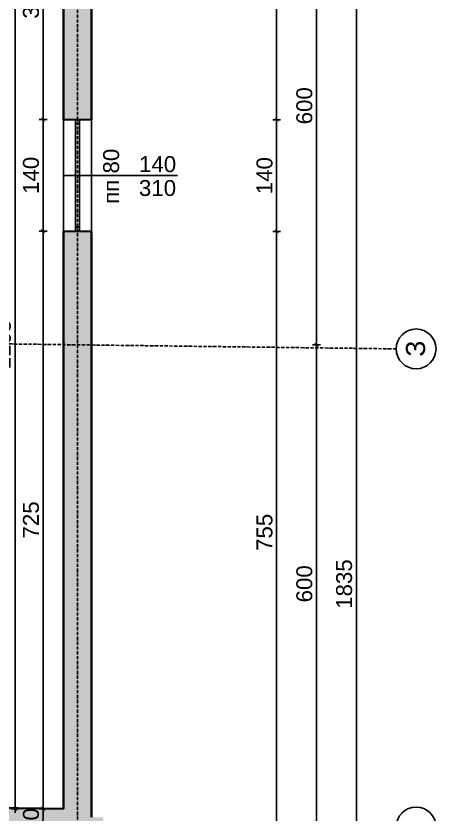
# Model space of a CAD drawing. Header units: inches. Extents: x -72385 to 39588, y -6525 to 66685.
# Drawn here: x -40317 to -39790, y 1767 to 2769 of the extents above; entities that cross this region are included whole.
import ezdxf

# ---------------------------------------------------------------- set-up
doc = ezdxf.new("R2010")
doc.units = ezdxf.units.IN
doc.header["$MEASUREMENT"] = 0
doc.linetypes.add('DashDot', pattern=[0.6, 0.4, -0.1, 0, -0.1])
for name, color, linetype, lineweight in [('Изгледни линии', 253, 'Continuous', 25), ('Надписи коти външни', 252, 'Continuous', 25), ('Надписи коти вътрешни', 252, 'Continuous', 25), ('Надписи Оси', 252, 'Continuous', 25), ('Надписи прозорци', 252, 'Continuous', 25), ('Оси', 252, 'DashDot', 25), ('Прозорци', 251, 'Continuous', 25), ('Разрезни линии', 7, 'Continuous', 35), ('Щрих стени', 254, 'Continuous', 25)]:
    doc.layers.add(name, color=color, linetype=linetype, lineweight=lineweight)
doc.styles.add('Arial Regular', font='arial.ttf')
doc.styles.get("Standard").update_dxf_attribs({"font": 'arial.ttf'})
doc.dimstyles.new('Annotative', dxfattribs={"dimscale": 0, "dimtxt": 20, "dimasz": 5, "dimexe": 5, "dimexo": 5, "dimgap": 5, "dimtad": 1, "dimdec": 0, "dimzin": 0, "dimdsep": 46, "dimtxsty": 'Standard', "dimblk": 'ARCHTICK', "dimcen": 5, "dimdle": 5, "dimadec": 0, "dimazin": 0, "dimtfac": 1, "dimtdec": 0, "dimtofl": 0, "dimtmove": 0, "dimatfit": 3, "dimldrblk": 'ARCHTICK', "dimfxl": 5, "dimfxlon": 1, "dimtolj": 1, "dimtzin": 0, "dimarcsym": 1})

# ---------------------------------------------------------------- blocks, each defined once
blk = doc.blocks.new('_ArchTick')
at = {"color": 0, "linetype": 'ByBlock', "const_width": 0.15}
blk.add_lwpolyline([(-0.5, -0.5), (0.5, 0.5)], dxfattribs=at)
blk = doc.blocks.new('*D1890')
at = {"layer": 'Defpoints', "color": 0, "ltscale": 50, "transparency": 16777216}
for p in [(-40257.3, 2939), (-40282.8, 2638.9), (-40257.3, 2638.9)]:
    blk.add_point(p, dxfattribs=at)
at = {"layer": 'Надписи коти вътрешни', "color": 0, "lineweight": -2, "ltscale": 50, "transparency": 16777216}
for p, q in [((-40277.8, 2939), (-40287.8, 2939)), ((-40282.8, 2944), (-40282.8, 2633.9)), ((-40277.8, 2638.9), (-40287.8, 2638.9))]:
    blk.add_line(p, q, dxfattribs=at)
at = {"layer": 'Надписи коти вътрешни', "color": 0, "lineweight": -2, "ltscale": 50, "transparency": 16777216, "xscale": 5, "yscale": 5, "zscale": 5}
for p, rotation in [((-40282.8, 2939), 90), ((-40282.8, 2638.9), 270)]:
    blk.add_blockref('_ArchTick', p, dxfattribs=dict(at, rotation=rotation))
at = {"layer": 'Надписи коти вътрешни', "color": 0, "ltscale": 50, "transparency": 16777216, "insert": (-40298, 2788.9), "char_height": 20, "attachment_point": 5, "rotation": 90}
blk.add_mtext('\\A1;300', dxfattribs=at)
blk = doc.blocks.new('*D1891')
at = {"layer": 'Defpoints', "color": 0, "ltscale": 50, "transparency": 16777216}
for p in [(-40282.8, 2638.9), (-40257.3, 2638.9), (-40257.3, 2498.9)]:
    blk.add_point(p, dxfattribs=at)
at = {"layer": 'Надписи коти вътрешни', "color": 0, "lineweight": -2, "ltscale": 50, "transparency": 16777216}
for p, q in [((-40277.8, 2638.9), (-40287.8, 2638.9)), ((-40282.8, 2493.9), (-40282.8, 2643.9)), ((-40277.8, 2498.9), (-40287.8, 2498.9))]:
    blk.add_line(p, q, dxfattribs=at)
at = {"layer": 'Надписи коти вътрешни', "color": 0, "lineweight": -2, "ltscale": 50, "transparency": 16777216, "xscale": 5, "yscale": 5, "zscale": 5}
for p, rotation in [((-40282.8, 2638.9), 90), ((-40282.8, 2498.9), 270)]:
    blk.add_blockref('_ArchTick', p, dxfattribs=dict(at, rotation=rotation))
at = {"layer": 'Надписи коти вътрешни', "color": 0, "ltscale": 50, "transparency": 16777216, "insert": (-40298, 2568.9), "char_height": 20, "attachment_point": 5, "rotation": 90}
blk.add_mtext('\\A1;140', dxfattribs=at)
blk = doc.blocks.new('*D1892')
at = {"layer": 'Defpoints', "color": 0, "ltscale": 50, "transparency": 16777216}
for p in [(-40257.3, 2498.9), (-40282.8, 1773.9), (-40257.3, 1773.9)]:
    blk.add_point(p, dxfattribs=at)
at = {"layer": 'Надписи коти вътрешни', "color": 0, "lineweight": -2, "ltscale": 50, "transparency": 16777216}
for p, q in [((-40277.8, 2498.9), (-40287.8, 2498.9)), ((-40282.8, 2503.9), (-40282.8, 1768.9)), ((-40277.8, 1773.9), (-40287.8, 1773.9))]:
    blk.add_line(p, q, dxfattribs=at)
at = {"layer": 'Надписи коти вътрешни', "color": 0, "lineweight": -2, "ltscale": 50, "transparency": 16777216, "xscale": 5, "yscale": 5, "zscale": 5}
for p, rotation in [((-40282.8, 2498.9), 90), ((-40282.8, 1773.9), 270)]:
    blk.add_blockref('_ArchTick', p, dxfattribs=dict(at, rotation=rotation))
at = {"layer": 'Надписи коти вътрешни', "color": 0, "ltscale": 50, "transparency": 16777216, "insert": (-40298, 2136.4), "char_height": 20, "attachment_point": 5, "rotation": 90}
blk.add_mtext('\\A1;725', dxfattribs=at)
blk = doc.blocks.new('*D1901')
at = {"layer": 'Defpoints', "color": 0, "ltscale": 50, "transparency": 16777216}
for p in [(-40257.3, 2939), (-40318.1, 1773.9), (-40257.3, 1773.9)]:
    blk.add_point(p, dxfattribs=at)
at = {"layer": 'Надписи коти вътрешни', "color": 0, "lineweight": -2, "ltscale": 50, "transparency": 16777216}
for p, q in [((-40313.1, 2939), (-40323.1, 2939)), ((-40318.1, 2944), (-40318.1, 1768.9)), ((-40313.1, 1773.9), (-40323.1, 1773.9))]:
    blk.add_line(p, q, dxfattribs=at)
at = {"layer": 'Надписи коти вътрешни', "color": 0, "lineweight": -2, "ltscale": 50, "transparency": 16777216, "xscale": 5, "yscale": 5, "zscale": 5}
for p, rotation in [((-40318.1, 2939), 90), ((-40318.1, 1773.9), 270)]:
    blk.add_blockref('_ArchTick', p, dxfattribs=dict(at, rotation=rotation))
at = {"layer": 'Надписи коти вътрешни', "color": 0, "ltscale": 50, "transparency": 16777216, "insert": (-40333.3, 2356.4), "char_height": 20, "attachment_point": 5, "rotation": 90}
blk.add_mtext('\\A1;1165', dxfattribs=at)
blk = doc.blocks.new('*D6466')
at = {"layer": 'Defpoints', "color": 0, "ltscale": 50, "transparency": 16777216}
for p in [(-40222.3, 2498.5), (-39989.8, 2498.5), (-40222.3, 1743.2)]:
    blk.add_point(p, dxfattribs=at)
at = {"layer": 'Надписи коти външни', "color": 0, "lineweight": -2, "ltscale": 50, "transparency": 16777216}
for p, q in [((-39994.8, 2498.5), (-39984.8, 2498.5)), ((-39989.8, 1738.2), (-39989.8, 2503.5)), ((-39994.8, 1743.2), (-39984.8, 1743.2))]:
    blk.add_line(p, q, dxfattribs=at)
at = {"layer": 'Надписи коти външни', "color": 0, "lineweight": -2, "ltscale": 50, "transparency": 16777216, "xscale": 5, "yscale": 5, "zscale": 5}
for p, rotation in [((-39989.8, 2498.5), 90), ((-39989.8, 1743.2), 270)]:
    blk.add_blockref('_ArchTick', p, dxfattribs=dict(at, rotation=rotation))
at = {"layer": 'Надписи коти външни', "color": 0, "ltscale": 50, "transparency": 16777216, "insert": (-40005, 2120.8), "char_height": 20, "attachment_point": 5, "rotation": 90}
blk.add_mtext('\\A1;755', dxfattribs=at)
blk = doc.blocks.new('*D6467')
at = {"layer": 'Defpoints', "color": 0, "ltscale": 50, "transparency": 16777216}
for p in [(-40222.3, 2638.5), (-39989.8, 2638.5), (-40222.3, 2498.5)]:
    blk.add_point(p, dxfattribs=at)
at = {"layer": 'Надписи коти външни', "color": 0, "lineweight": -2, "ltscale": 50, "transparency": 16777216}
for p, q in [((-39994.8, 2638.5), (-39984.8, 2638.5)), ((-39989.8, 2493.5), (-39989.8, 2643.5)), ((-39994.8, 2498.5), (-39984.8, 2498.5))]:
    blk.add_line(p, q, dxfattribs=at)
at = {"layer": 'Надписи коти външни', "color": 0, "lineweight": -2, "ltscale": 50, "transparency": 16777216, "xscale": 5, "yscale": 5, "zscale": 5}
for p, rotation in [((-39989.8, 2638.5), 90), ((-39989.8, 2498.5), 270)]:
    blk.add_blockref('_ArchTick', p, dxfattribs=dict(at, rotation=rotation))
at = {"layer": 'Надписи коти външни', "color": 0, "ltscale": 50, "transparency": 16777216, "insert": (-40005, 2568.5), "char_height": 20, "attachment_point": 5, "rotation": 90}
blk.add_mtext('\\A1;140', dxfattribs=at)
blk = doc.blocks.new('*D6468')
at = {"layer": 'Defpoints', "color": 0, "ltscale": 50, "transparency": 16777216}
for p in [(-40222.3, 2973.5), (-39989.8, 2973.5), (-40222.3, 2638.5)]:
    blk.add_point(p, dxfattribs=at)
at = {"layer": 'Надписи коти външни', "color": 0, "lineweight": -2, "ltscale": 50, "transparency": 16777216}
for p, q in [((-39989.8, 2633.5), (-39989.8, 2978.5)), ((-39994.8, 2973.5), (-39984.8, 2973.5)), ((-39994.8, 2638.5), (-39984.8, 2638.5))]:
    blk.add_line(p, q, dxfattribs=at)
at = {"layer": 'Надписи коти външни', "color": 0, "lineweight": -2, "ltscale": 50, "transparency": 16777216, "xscale": 5, "yscale": 5, "zscale": 5}
for p, rotation in [((-39989.8, 2973.5), 90), ((-39989.8, 2638.5), 270)]:
    blk.add_blockref('_ArchTick', p, dxfattribs=dict(at, rotation=rotation))
at = {"layer": 'Надписи коти външни', "color": 0, "ltscale": 50, "transparency": 16777216, "insert": (-40005.1, 2806), "char_height": 20, "attachment_point": 5, "rotation": 90}
blk.add_mtext('\\A1;335', dxfattribs=at)
blk = doc.blocks.new('*D6469')
at = {"layer": 'Defpoints', "color": 0, "ltscale": 50, "transparency": 16777216}
for p in [(-40222.3, 2973.5), (-40222.3, 1138.4), (-39889.8, 1138.4)]:
    blk.add_point(p, dxfattribs=at)
at = {"layer": 'Надписи коти външни', "color": 0, "lineweight": -2, "ltscale": 50, "transparency": 16777216}
for p, q in [((-39889.8, 2978.5), (-39889.8, 1133.4)), ((-39894.8, 2973.5), (-39884.8, 2973.5)), ((-39894.8, 1138.4), (-39884.8, 1138.4))]:
    blk.add_line(p, q, dxfattribs=at)
at = {"layer": 'Надписи коти външни', "color": 0, "lineweight": -2, "ltscale": 50, "transparency": 16777216, "xscale": 5, "yscale": 5, "zscale": 5}
for p, rotation in [((-39889.8, 2973.5), 90), ((-39889.8, 1138.4), 270)]:
    blk.add_blockref('_ArchTick', p, dxfattribs=dict(at, rotation=rotation))
at = {"layer": 'Надписи коти външни', "color": 0, "ltscale": 50, "transparency": 16777216, "insert": (-39905.1, 2055.9), "char_height": 20, "attachment_point": 5, "rotation": 90}
blk.add_mtext('\\A1;1835', dxfattribs=at)
blk = doc.blocks.new('*D6471')
at = {"layer": 'Defpoints', "color": 0, "ltscale": 50, "transparency": 16777216}
for p in [(-40239.8, 2356.2), (-39939.8, 2356.2), (-40239.8, 1756.1)]:
    blk.add_point(p, dxfattribs=at)
at = {"layer": 'Надписи коти външни', "color": 0, "lineweight": -2, "ltscale": 50, "transparency": 16777216}
for p, q in [((-39944.8, 2356.2), (-39934.8, 2356.2)), ((-39939.8, 1751.1), (-39939.8, 2361.2)), ((-39944.8, 1756.1), (-39934.8, 1756.1))]:
    blk.add_line(p, q, dxfattribs=at)
at = {"layer": 'Надписи коти външни', "color": 0, "lineweight": -2, "ltscale": 50, "transparency": 16777216, "xscale": 5, "yscale": 5, "zscale": 5}
for p, rotation in [((-39939.8, 2356.2), 90), ((-39939.8, 1756.1), 270)]:
    blk.add_blockref('_ArchTick', p, dxfattribs=dict(at, rotation=rotation))
at = {"layer": 'Надписи коти външни', "color": 0, "ltscale": 50, "transparency": 16777216, "insert": (-39955, 2056.2), "char_height": 20, "attachment_point": 5, "rotation": 90}
blk.add_mtext('\\A1;600', dxfattribs=at)
blk = doc.blocks.new('*D6472')
at = {"layer": 'Defpoints', "color": 0, "ltscale": 50, "transparency": 16777216}
for p in [(-40239.8, 2956.2), (-39939.8, 2956.2), (-40239.8, 2356.2)]:
    blk.add_point(p, dxfattribs=at)
at = {"layer": 'Надписи коти външни', "color": 0, "lineweight": -2, "ltscale": 50, "transparency": 16777216}
for p, q in [((-39944.8, 2956.2), (-39934.8, 2956.2)), ((-39939.8, 2351.2), (-39939.8, 2961.2)), ((-39944.8, 2356.2), (-39934.8, 2356.2))]:
    blk.add_line(p, q, dxfattribs=at)
at = {"layer": 'Надписи коти външни', "color": 0, "lineweight": -2, "ltscale": 50, "transparency": 16777216, "xscale": 5, "yscale": 5, "zscale": 5}
for p, rotation in [((-39939.8, 2956.2), 90), ((-39939.8, 2356.2), 270)]:
    blk.add_blockref('_ArchTick', p, dxfattribs=dict(at, rotation=rotation))
at = {"layer": 'Надписи коти външни', "color": 0, "ltscale": 50, "transparency": 16777216, "insert": (-39955, 2656.2), "char_height": 20, "attachment_point": 5, "rotation": 90}
blk.add_mtext('\\A1;600', dxfattribs=at)
blk = doc.blocks.new('*D7974')
at = {"layer": 'Defpoints', "color": 0, "ltscale": 10, "transparency": 16777216}
for p in [(-40287.8, 1773.9), (-40288.2, 1744.3), (-40283.1, 1744.2)]:
    blk.add_point(p, dxfattribs=at)
at = {"layer": 'Надписи коти вътрешни', "color": 0, "lineweight": -2, "ltscale": 10, "transparency": 16777216}
for p, q in [((-40282.7, 1778.8), (-40283.2, 1739.2)), ((-40282.8, 1773.8), (-40277.7, 1773.7)), ((-40283.2, 1744.2), (-40278.1, 1744.1))]:
    blk.add_line(p, q, dxfattribs=at)
at = {"layer": 'Надписи коти вътрешни', "color": 0, "lineweight": -2, "ltscale": 10, "transparency": 16777216, "xscale": 5, "yscale": 5, "zscale": 5}
for p, rotation in [((-40282.7, 1773.8), 89.27062865256028), ((-40283.1, 1744.2), 269.2706286525603)]:
    blk.add_blockref('_ArchTick', p, dxfattribs=dict(at, rotation=rotation))
at = {"layer": 'Надписи коти вътрешни', "color": 0, "ltscale": 10, "transparency": 16777216, "insert": (-40298.1, 1759.2), "char_height": 20, "attachment_point": 5, "rotation": 89.2706}
blk.add_mtext('\\A1;30', dxfattribs=at)

msp = doc.modelspace()

# ---------------------------------------------------------------- hatches: boundary and pattern name
at = {"layer": 'Щрих стени', "ltscale": 10}
h = msp.add_hatch(color=256, dxfattribs=at)
h.dxf.hatch_style = 1
h.paths.add_polyline_path([(-41112.3, 1404.7), (-40967.3, 1402.9), (-40967.3, 1432.9), (-41112.3, 1434.7), (-41112.3, 1499.7), (-41142.3, 1500.1), (-41142.3, 1150.1), (-41107.3, 1149.6), (-41107.3, 1194.6), (-41112.3, 1194.7)])
h.paths.add_polyline_path([(-40782.3, 1430.5), (-40867.3, 1431.6), (-40867.3, 1401.6), (-40842.3, 1401.3), (-40842.3, 1181.3), (-40842.3, 1146.3), (-40807.3, 1145.8), (-40807.3, 1180.8), (-40812.3, 1180.9), (-40812.3, 1400.9), (-40782.3, 1400.5)])
h.paths.add_polyline_path([(-40207.3, 1423.2), (-40682.3, 1429.2), (-40682.3, 1399.2), (-40337.3, 1394.8), (-40337.3, 1379.8), (-40257.3, 1378.8), (-40257.3, 1173.8), (-40542.3, 1177.4), (-40542.3, 1142.4), (-40222.3, 1138.4), (-40222.3, 1403.4), (-40207.3, 1403.2)])
h.paths.add_polyline_path([(-40222.3, 2498.5), (-40257.3, 2498.9), (-40257.3, 1773.9), (-40422.3, 1776), (-40422.3, 1816), (-40452.3, 1816.3), (-40452.3, 1776.3), (-40932.3, 1782.5), (-40932.3, 1807.5), (-40962.3, 1807.8), (-40962.3, 1782.8), (-40987.3, 1783.2), (-40987.3, 1753.2), (-40207.3, 1743.2), (-40207.3, 1763.2), (-40222.3, 1763.4)])
h.paths.add_polyline_path([(-40932.3, 2757.5), (-40917.3, 2757.3), (-40917.3, 2787.3), (-40962.3, 2787.9), (-40962.3, 1907.8), (-40932.3, 1907.5)])
h.paths.add_polyline_path([(-40422.3, 2781), (-40662.3, 2784.1), (-40662.3, 2809.1), (-40692.3, 2809.5), (-40692.3, 2784.5), (-40817.3, 2786.1), (-40817.3, 2756.1), (-40452.3, 2751.4), (-40452.3, 1916.4), (-40422.3, 1916)])
h.paths.add_polyline_path([(-40662.3, 2384.1), (-40697.3, 2384.5), (-40697.3, 2339.5), (-40662.3, 2339.1)], flags=17)
h.paths.add_polyline_path([(-40222.3, 2973.5), (-40717.3, 2979.8), (-40717.3, 2964.8), (-40742.3, 2965.1), (-40742.3, 2945.1), (-40692.3, 2944.5), (-40692.3, 2939.5), (-40662.3, 2939.1), (-40662.3, 2944.1), (-40257.3, 2939), (-40257.3, 2638.9), (-40222.3, 2638.5)])

# ---------------------------------------------------------------- linework, layer by layer
at = {"layer": 'Изгледни линии', "ltscale": 50}
for p, q in [((-40257.3, 2498.9), (-40257.3, 2638.9)), ((-40222.3, 2638.5), (-40222.3, 2498.5))]:
    msp.add_line(p, q, dxfattribs=at)
at = {"layer": 'Надписи Оси', "ltscale": 50}
for centre in [(-39814.8, 2351.1), (-39814.8, 1751)]:
    msp.add_circle(centre, 25, dxfattribs=at)
at = {"layer": 'Надписи прозорци', "ltscale": 50}
msp.add_line((-40257.3, 2568.5), (-40114.2, 2568.5), dxfattribs=at)
at = {"layer": 'Оси', "ltscale": 10}
for p, q in [((-40239.8, 3356.3), (-40239.8, 756.1)), ((-39839.8, 2351.1), (-52699.8, 2514.8))]:
    msp.add_line(p, q, dxfattribs=at)
at = {"layer": 'Прозорци', "ltscale": 50}
for p, q in [((-40242.3, 2498.7), (-40242.3, 2638.7)), ((-40237.3, 2638.7), (-40237.3, 2498.7))]:
    msp.add_line(p, q, dxfattribs=at)
for points in [[(-40242.3, 2633.7), (-40237.3, 2633.7), (-40237.3, 2638.7), (-40242.3, 2638.7), (-40242.3, 2633.7)], [(-40242.3, 2498.7), (-40237.3, 2498.7), (-40237.3, 2503.7), (-40242.3, 2503.7), (-40242.3, 2498.7)]]:
    msp.add_lwpolyline(points, dxfattribs=at)
at = {"layer": 'Разрезни линии', "ltscale": 50}
for p, q in [((-40222.3, 2973.5), (-40222.3, 2638.5)), ((-40257.3, 2939), (-40257.3, 2638.9)), ((-40257.3, 2638.9), (-40222.3, 2638.5)), ((-40257.3, 2498.9), (-40222.3, 2498.5)), ((-40257.3, 2498.9), (-40257.3, 1773.9)), ((-40222.3, 2498.5), (-40222.3, 1763.4)), ((-40422.3, 1776), (-40257.3, 1773.9))]:
    msp.add_line(p, q, dxfattribs=at)

# ---------------------------------------------------------------- texts
at = {"layer": 'Надписи Оси', "ltscale": 100, "insert": (-39827.6, 2337.8), "char_height": 24, "width": 27.213, "attachment_point": 1, "rotation": 90, "style": 'Arial Regular'}
msp.add_mtext('\\pxqc;З', dxfattribs=at)
at = {"layer": 'Надписи прозорци', "ltscale": 100, "insert": (-40207.5, 2533.2), "char_height": 20, "width": 180.489, "attachment_point": 1, "rotation": 90, "style": 'Arial Regular'}
msp.add_mtext('пп 80', dxfattribs=at)
at = {"layer": 'Надписи прозорци', "ltscale": 100, "char_height": 20, "width": 180.489, "attachment_point": 1, "style": 'Arial Regular'}
for s, insert in [('140', (-40162.5, 2593)), ('310', (-40162.6, 2563))]:
    msp.add_mtext(s, dxfattribs=dict(at, insert=insert))

# ---------------------------------------------------------------- dimensions: what is measured, and where the dimension line sits
at = {"layer": 'Надписи коти външни', "ltscale": 50}
for p1, p2, distance, picture, middle in [((-40222.3, 2638.5), (-40222.3, 2973.5), -232.5, '*D6468', (-40005.1, 2806)), ((-40222.3, 2973.5), (-40222.3, 1138.4), 332.5, '*D6469', (-39905.1, 2055.9)), ((-40239.8, 2356.2), (-40239.8, 2956.2), -300, '*D6472', (-39955, 2656.2)), ((-40222.3, 2498.5), (-40222.3, 2638.5), -232.5, '*D6467', (-40005, 2568.5)), ((-40222.3, 1743.2), (-40222.3, 2498.5), -232.5, '*D6466', (-40005, 2120.8)), ((-40239.8, 1756.1), (-40239.8, 2356.2), -300, '*D6471', (-39955, 2056.2))]:
    dim = msp.add_aligned_dim(p1=p1, p2=p2, distance=distance, dimstyle='Annotative', override={"dimscale": 0, "dimtix": 0, "dimtofl": 0, "dimtmove": 0, "dimatfit": 3}, dxfattribs=at)
    dim.commit()
    dim.dimension.update_dxf_attribs({"geometry": picture, "text_midpoint": middle})
at = {"layer": 'Надписи коти вътрешни', "ltscale": 50}
for base, p1, p2, picture, middle in [((-40318.1, 1773.9), (-40257.3, 2939), (-40257.3, 1773.9), '*D1901', (-40333.3, 2356.4)), ((-40282.8, 2638.9), (-40257.3, 2939), (-40257.3, 2638.9), '*D1890', (-40298, 2788.9)), ((-40282.8, 2638.9), (-40257.3, 2498.9), (-40257.3, 2638.9), '*D1891', (-40298, 2568.9)), ((-40282.8, 1773.9), (-40257.3, 2498.9), (-40257.3, 1773.9), '*D1892', (-40298, 2136.4))]:
    dim = msp.add_linear_dim(base=base, p1=p1, p2=p2, angle=90, dimstyle='Annotative', override={"dimscale": 0, "dimtix": 0, "dimtofl": 0, "dimtmove": 0, "dimatfit": 3}, dxfattribs=at)
    dim.commit()
    dim.dimension.update_dxf_attribs({"geometry": picture, "text_midpoint": middle})
at = {"layer": 'Надписи коти вътрешни', "ltscale": 10}
dim = msp.add_linear_dim(base=(-40283.1, 1744.2), p1=(-40287.8, 1773.9), p2=(-40288.2, 1744.3), angle=269.2706, dimstyle='Annotative', override={"dimscale": 0, "dimtix": 0, "dimtofl": 0, "dimtmove": 0, "dimatfit": 3}, dxfattribs=at)
dim.commit()
dim.dimension.update_dxf_attribs({"geometry": '*D7974', "text_midpoint": (-40282.9, 1759), "dimtype": 129})

doc.saveas('drawing.dxf')
